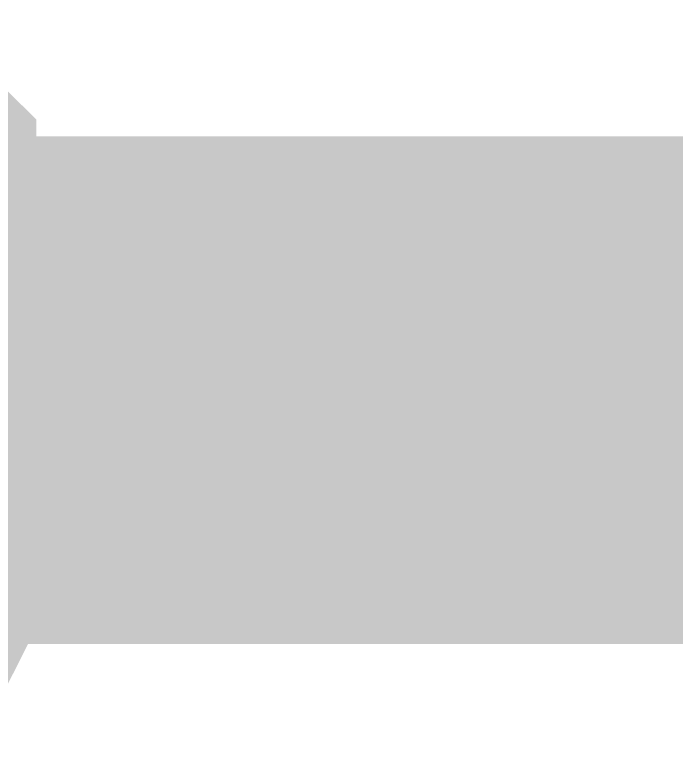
# Model space of a CAD drawing. Header units: inches. Extents: x 0 to 841, y 0 to 594.
# Drawn here: x 383.315 to 384.291, y 61.95 to 63.036 of the extents above; entities that cross this region are included whole.
import ezdxf

# ---------------------------------------------------------------- set-up
doc = ezdxf.new("R2010")
doc.units = ezdxf.units.IN
doc.layers.add('Sheet', color=255, linetype='Continuous')

msp = doc.modelspace()

# ---------------------------------------------------------------- linework, layer by layer
at = {"layer": 'Sheet'}
for points in [[(383.1527, 62.8857, 0.2997, 0.2997, 0), (383.1751, 62.8407, 0.2997, 0.2997, 0), (383.1976, 62.8183, 0.2997, 0.2997, 0), (383.1976, 62.7734, 0.2997, 0.2997, 0), (383.22, 62.7509, 0.2997, 0.2997, 0), (383.22, 62.706, 0.2997, 0.2997, 0), (383.2425, 62.6835, 0.2997, 0.2997, 0), (383.2425, 62.6386, 0.2997, 0.2997, 0), (383.265, 62.5937, 0.2997, 0.2997, 0), (383.265, 62.5712, 0.2997, 0.2997, 0), (383.265, 62.5263, 0.2997, 0.2997, 0), (383.265, 62.4814, 0.2997, 0.2997, 0)], [(383.1527, 62.8857, 0.2997, 0.2997, 0), (383.1751, 62.8407, 0.2997, 0.2997, 0), (383.1976, 62.8183, 0.2997, 0.2997, 0), (383.1976, 62.7734, 0.2997, 0.2997, 0), (383.22, 62.7509, 0.2997, 0.2997, 0), (383.22, 62.706, 0.2997, 0.2997, 0), (383.2425, 62.6835, 0.2997, 0.2997, 0), (383.2425, 62.6386, 0.2997, 0.2997, 0), (383.265, 62.5937, 0.2997, 0.2997, 0), (383.265, 62.5712, 0.2997, 0.2997, 0), (383.265, 62.5263, 0.2997, 0.2997, 0), (383.265, 62.4814, 0.2997, 0.2997, 0)], [(402.5113, 62.4814, 0.7493, 0.7493, 0), (397.5032, 62.4814, 0.7493, 0.7493, 0), (382.5238, 62.4814, 0.7493, 0.7493, 0), (375.0229, 62.4814, 0.7493, 0.7493, 0)], [(383.265, 62.4814, 0.2997, 0.2997, 0), (383.265, 62.4365, 0.2997, 0.2997, 0), (383.265, 62.414, 0.2997, 0.2997, 0), (383.265, 62.3691, 0.2997, 0.2997, 0), (383.2425, 62.3242, 0.2997, 0.2997, 0), (383.2425, 62.3017, 0.2997, 0.2997, 0), (383.22, 62.2568, 0.2997, 0.2997, 0), (383.22, 62.2343, 0.2997, 0.2997, 0), (383.1976, 62.1894, 0.2997, 0.2997, 0), (383.1976, 62.167, 0.2997, 0.2997, 0), (383.1751, 62.1221, 0.2997, 0.2997, 0), (383.1527, 62.0996, 0.2997, 0.2997, 0)], [(383.265, 62.4814, 0.2997, 0.2997, 0), (383.265, 62.4365, 0.2997, 0.2997, 0), (383.265, 62.414, 0.2997, 0.2997, 0), (383.265, 62.3691, 0.2997, 0.2997, 0), (383.2425, 62.3242, 0.2997, 0.2997, 0), (383.2425, 62.3017, 0.2997, 0.2997, 0), (383.22, 62.2568, 0.2997, 0.2997, 0), (383.22, 62.2343, 0.2997, 0.2997, 0), (383.1976, 62.1894, 0.2997, 0.2997, 0), (383.1976, 62.167, 0.2997, 0.2997, 0), (383.1751, 62.1221, 0.2997, 0.2997, 0), (383.1527, 62.0996, 0.2997, 0.2997, 0)], [(383.265, 62.4814, 0.2997, 0.2997, 0), (383.265, 62.4814, 0.2997, 0.2997, 0), (383.265, 62.4814, 0.2997, 0.2997, 0), (383.265, 62.4814, 0.2997, 0.2997, 0), (383.265, 62.4814, 0.2997, 0.2997, 0), (383.265, 62.4814, 0.2997, 0.2997, 0), (383.265, 62.4814, 0.2997, 0.2997, 0), (383.265, 62.4814, 0.2997, 0.2997, 0), (383.265, 62.4814, 0.2997, 0.2997, 0), (383.265, 62.4814, 0.2997, 0.2997, 0), (383.265, 62.4814, 0.2997, 0.2997, 0), (383.265, 62.4814, 0.2997, 0.2997, 0), (383.265, 62.4814, 0.2997, 0.2997, 0), (383.265, 62.4814, 0.2997, 0.2997, 0), (383.265, 62.4814, 0.2997, 0.2997, 0), (383.265, 62.4814, 0.2997, 0.2997, 0), (383.265, 62.4814, 0.2997, 0.2997, 0), (383.265, 62.4814, 0.2997, 0.2997, 0), (383.265, 62.4814, 0.2997, 0.2997, 0), (383.265, 62.4814, 0.2997, 0.2997, 0), (383.265, 62.4814, 0.2997, 0.2997, 0), (383.265, 62.4814, 0.2997, 0.2997, 0), (383.265, 62.4814, 0.2997, 0.2997, 0), (383.265, 62.4814, 0.2997, 0.2997, 0), (383.265, 62.4814, 0.2997, 0.2997, 0), (383.265, 62.4814, 0.2997, 0.2997, 0), (383.265, 62.4814, 0.2997, 0.2997, 0), (383.265, 62.4814, 0.2997, 0.2997, 0), (383.265, 62.4814, 0.2997, 0.2997, 0), (383.265, 62.4814, 0.2997, 0.2997, 0), (383.265, 62.4814, 0.2997, 0.2997, 0), (383.265, 62.4814, 0.2997, 0.2997, 0), (383.265, 62.4814, 0.2997, 0.2997, 0)], [(383.265, 62.4814, 0.2997, 0.2997, 0), (383.265, 62.4814, 0.2997, 0.2997, 0)], [(383.265, 62.4814, 0.2997, 0.2997, 0), (383.265, 62.4814, 0.2997, 0.2997, 0), (383.265, 62.4814, 0.2997, 0.2997, 0), (383.265, 62.4814, 0.2997, 0.2997, 0), (383.265, 62.4814, 0.2997, 0.2997, 0), (383.265, 62.4814, 0.2997, 0.2997, 0), (383.265, 62.4814, 0.2997, 0.2997, 0), (383.265, 62.4814, 0.2997, 0.2997, 0), (383.265, 62.4814, 0.2997, 0.2997, 0), (383.265, 62.4814, 0.2997, 0.2997, 0), (383.265, 62.4814, 0.2997, 0.2997, 0), (383.265, 62.4814, 0.2997, 0.2997, 0), (383.265, 62.4814, 0.2997, 0.2997, 0), (383.265, 62.4814, 0.2997, 0.2997, 0), (383.265, 62.4814, 0.2997, 0.2997, 0), (383.265, 62.4814, 0.2997, 0.2997, 0), (383.265, 62.4814, 0.2997, 0.2997, 0), (383.265, 62.4814, 0.2997, 0.2997, 0), (383.265, 62.4814, 0.2997, 0.2997, 0), (383.265, 62.4814, 0.2997, 0.2997, 0), (383.265, 62.4814, 0.2997, 0.2997, 0), (383.265, 62.4814, 0.2997, 0.2997, 0), (383.265, 62.4814, 0.2997, 0.2997, 0), (383.265, 62.4814, 0.2997, 0.2997, 0), (383.265, 62.4814, 0.2997, 0.2997, 0), (383.265, 62.4814, 0.2997, 0.2997, 0), (383.265, 62.4814, 0.2997, 0.2997, 0), (383.265, 62.4814, 0.2997, 0.2997, 0), (383.265, 62.4814, 0.2997, 0.2997, 0), (383.265, 62.4814, 0.2997, 0.2997, 0), (383.265, 62.4814, 0.2997, 0.2997, 0), (383.265, 62.4814, 0.2997, 0.2997, 0), (383.265, 62.4814, 0.2997, 0.2997, 0)], [(383.265, 62.4814, 0.2997, 0.2997, 0), (383.265, 62.4814, 0.2997, 0.2997, 0)]]:
    msp.add_lwpolyline(points, format="xyseb", dxfattribs=at)

doc.saveas('drawing.dxf')
